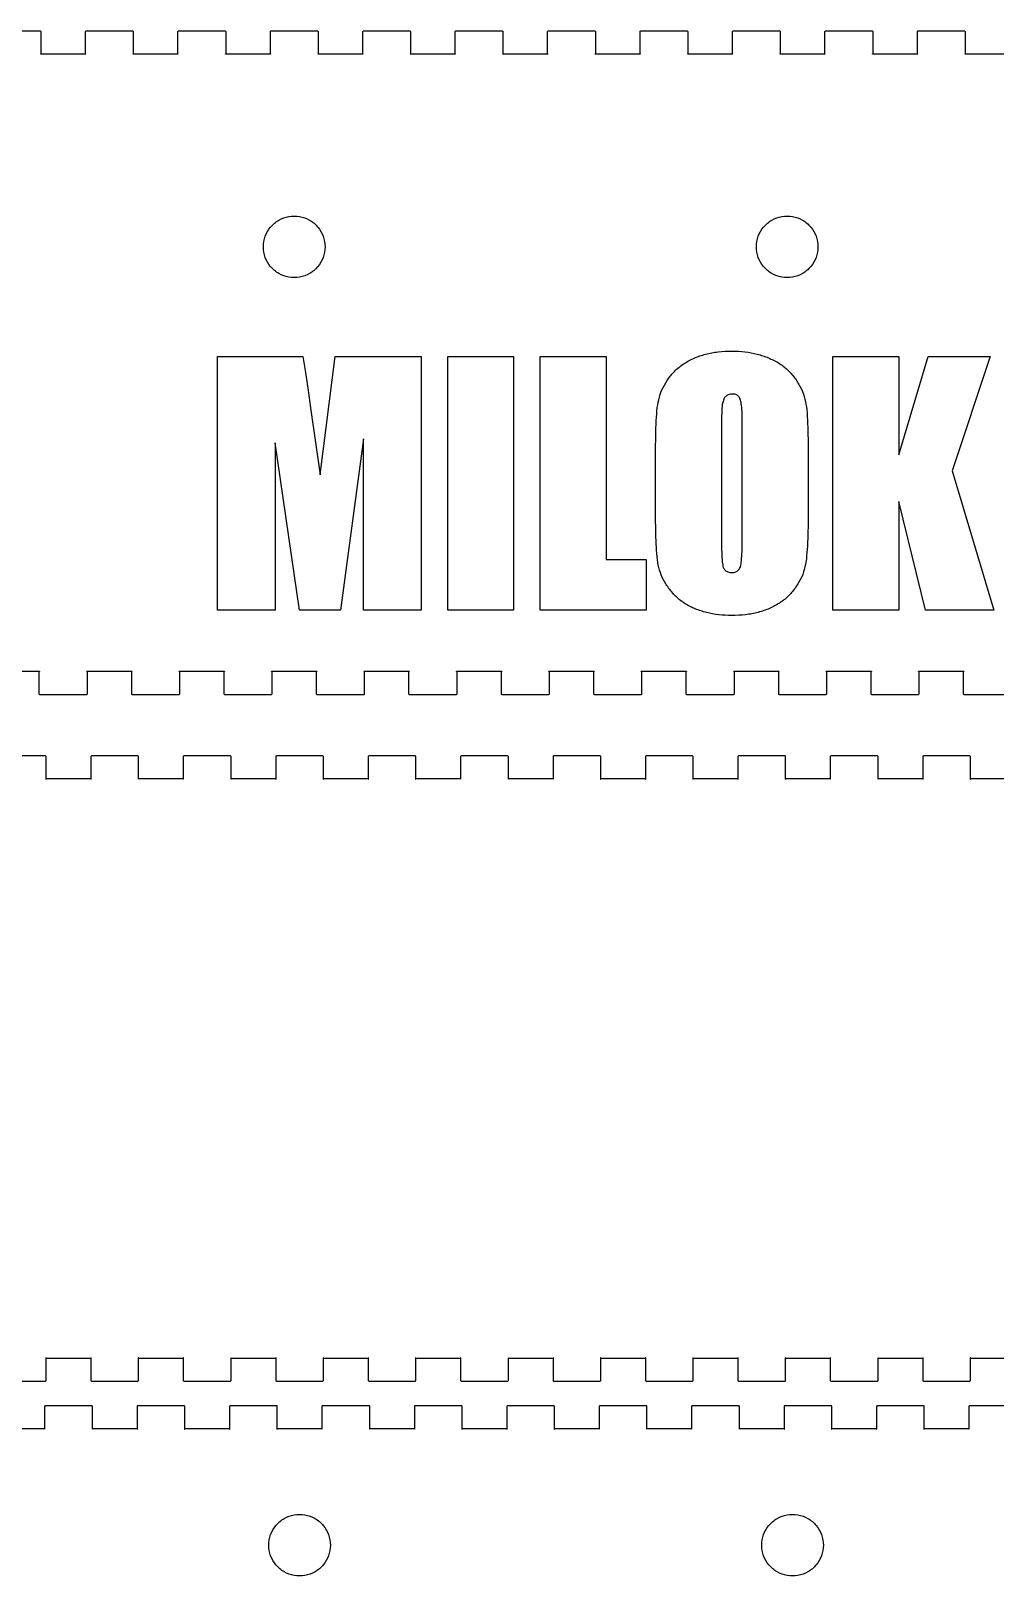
# Model space of a CAD drawing. Extents: x 3198 to 6883, y -1608 to 17.
# Drawn here: x 4180 to 4653, y -767 to -9 of the extents above; entities that cross this region are included whole.
import ezdxf

# ---------------------------------------------------------------- set-up
doc = ezdxf.new("R2010")
doc.units = 0
doc.layers.add('STANDARD', color=7, linetype='CONTINUOUS')

msp = doc.modelspace()

# ---------------------------------------------------------------- linework, layer by layer
at = {"layer": 'STANDARD', "color": 7}
for points in [[(4161.87441, -8.754729), (4184.540237, -8.754729), (4184.608268, -8.754729), (4184.804804, -8.860555), (4184.925749, -9.06087), (4184.925749, -9.128902), (4184.925749, -20.085752), (4184.925749, -20.127327), (4184.872835, -20.248272), (4184.778347, -20.233154), (4184.767008, -20.138666), (4184.887953, -20.085752), (4184.925749, -20.085752), (4206.847008, -20.085752), (4206.873465, -20.085752), (4206.99441, -20.138666), (4206.979292, -20.233154), (4206.899922, -20.248272), (4206.847008, -20.127327), (4206.847008, -20.085752), (4206.847008, -9.128902), (4206.847008, -9.06087), (4206.952835, -8.860555), (4207.15315, -8.754729), (4207.221182, -8.754729), (4229.898347, -8.754729), (4229.966378, -8.754729), (4230.166693, -8.860555), (4230.27252, -9.06087), (4230.27252, -9.128902), (4230.27252, -20.085752), (4230.27252, -20.127327), (4230.219607, -20.248272), (4230.125119, -20.233154), (4230.11378, -20.138666), (4230.234725, -20.085752), (4230.27252, -20.085752), (4252.19378, -20.085752), (4252.231575, -20.085752), (4252.35252, -20.138666), (4252.341182, -20.233154), (4252.246693, -20.248272), (4252.19378, -20.127327), (4252.19378, -20.085752), (4252.19378, -9.128902), (4252.19378, -9.06087), (4252.299607, -8.860555), (4252.51504, -8.754729), (4252.579292, -8.754729), (4275.245119, -8.754729), (4275.31315, -8.754729), (4275.513465, -8.860555), (4275.63441, -9.06087), (4275.63441, -9.128902), (4275.63441, -20.085752), (4275.63441, -20.127327), (4275.581497, -20.248272), (4275.487008, -20.233154), (4275.47189, -20.138666), (4275.592835, -20.085752), (4275.63441, -20.085752), (4297.55189, -20.085752), (4297.578347, -20.085752), (4297.699292, -20.138666), (4297.687953, -20.233154), (4297.604804, -20.248272), (4297.55189, -20.127327), (4297.55189, -20.085752), (4297.55189, -9.128902), (4297.55189, -9.06087), (4297.661497, -8.860555), (4297.861811, -8.754729), (4297.926063, -8.754729), (4320.607008, -8.754729), (4320.67504, -8.754729), (4320.871575, -8.860555), (4320.99252, -9.06087), (4320.99252, -9.128902), (4320.99252, -20.085752), (4320.99252, -20.127327), (4320.928268, -20.248272), (4320.845119, -20.233154), (4320.818662, -20.138666), (4320.939607, -20.085752), (4320.99252, -20.085752), (4342.898662, -20.085752), (4342.940237, -20.085752), (4343.061182, -20.138666), (4343.046063, -20.233154), (4342.951575, -20.248272), (4342.898662, -20.127327), (4342.898662, -20.085752), (4342.898662, -9.128902), (4342.898662, -9.06087), (4343.019607, -8.860555), (4343.219922, -8.754729), (4343.287953, -8.754729), (4365.965119, -8.754729), (4366.021811, -8.754729), (4366.233465, -8.860555), (4366.339292, -9.06087), (4366.339292, -9.128902), (4366.339292, -20.085752), (4366.339292, -20.127327), (4366.286378, -20.248272), (4366.19189, -20.233154), (4366.180552, -20.138666), (4366.301497, -20.085752), (4366.339292, -20.085752), (4388.260552, -20.085752), (4388.298347, -20.085752), (4388.419292, -20.138666), (4388.392835, -20.233154), (4388.313465, -20.248272), (4388.260552, -20.127327), (4388.260552, -20.085752), (4388.260552, -9.128902), (4388.260552, -9.06087), (4388.366378, -8.860555), (4388.566693, -8.754729), (4388.634725, -8.754729), (4411.31189, -8.754729), (4411.379922, -8.754729), (4411.580237, -8.860555), (4411.701182, -9.06087), (4411.701182, -9.128902), (4411.701182, -20.085752), (4411.701182, -20.127327), (4411.63315, -20.248272), (4411.55378, -20.233154), (4411.538662, -20.138666), (4411.659607, -20.085752), (4411.701182, -20.085752), (4433.607323, -20.085752), (4433.645119, -20.085752), (4433.766063, -20.138666), (4433.754725, -20.233154), (4433.660237, -20.248272), (4433.607323, -20.127327), (4433.607323, -20.085752), (4433.607323, -9.128902), (4433.607323, -9.06087), (4433.728268, -8.860555), (4433.924804, -8.754729), (4433.992835, -8.754729), (4456.67378, -8.754729), (4456.726693, -8.754729), (4456.938347, -8.860555), (4457.047953, -9.06087), (4457.047953, -9.128902), (4457.047953, -20.085752), (4457.047953, -20.127327), (4456.99504, -20.248272), (4456.900552, -20.233154), (4456.885434, -20.138666), (4457.006378, -20.085752), (4457.047953, -20.085752), (4478.965434, -20.085752), (4479.007008, -20.085752), (4479.127953, -20.138666), (4479.112835, -20.233154), (4479.018347, -20.248272), (4478.965434, -20.127327), (4478.965434, -20.085752), (4478.965434, -9.128902), (4478.965434, -9.06087), (4479.086378, -8.860555), (4479.271575, -8.754729), (4479.354725, -8.754729), (4502.020552, -8.754729), (4502.084804, -8.754729), (4502.285119, -8.860555), (4502.406063, -9.06087), (4502.406063, -9.128902), (4502.406063, -20.085752), (4502.406063, -20.127327), (4502.35315, -20.248272), (4502.258662, -20.233154), (4502.247323, -20.138666), (4502.368268, -20.085752), (4502.406063, -20.085752), (4524.327323, -20.085752), (4524.365119, -20.085752), (4524.486063, -20.138666), (4524.459607, -20.233154), (4524.380237, -20.248272), (4524.327323, -20.127327), (4524.327323, -20.085752), (4524.327323, -9.128902), (4524.327323, -9.06087), (4524.43315, -8.860555), (4524.633465, -8.754729), (4524.701497, -8.754729), (4547.378662, -8.754729), (4547.446693, -8.754729), (4547.647008, -8.860555), (4547.752835, -9.06087), (4547.752835, -9.128902), (4547.752835, -20.085752), (4547.752835, -20.127327), (4547.699922, -20.248272), (4547.605434, -20.233154), (4547.594095, -20.138666), (4547.71504, -20.085752), (4547.752835, -20.085752), (4569.674095, -20.085752), (4569.71189, -20.085752), (4569.832835, -20.138666), (4569.821497, -20.233154), (4569.727008, -20.248272), (4569.674095, -20.127327), (4569.674095, -20.085752), (4569.674095, -9.128902), (4569.674095, -9.06087), (4569.779922, -8.860555), (4569.991575, -8.754729), (4570.059607, -8.754729), (4592.725434, -8.754729), (4592.793465, -8.754729), (4592.99378, -8.860555), (4593.114725, -9.06087), (4593.114725, -9.128902), (4593.114725, -20.085752), (4593.114725, -20.127327), (4593.058032, -20.248272), (4592.967323, -20.233154), (4592.952205, -20.138666), (4593.07315, -20.085752), (4593.114725, -20.085752), (4615.032205, -20.085752), (4615.07378, -20.085752), (4615.194725, -20.138666), (4615.179607, -20.233154), (4615.085119, -20.248272), (4615.032205, -20.127327), (4615.032205, -20.085752), (4615.032205, -9.128902), (4615.032205, -9.06087), (4615.141811, -8.860555), (4615.338347, -8.754729), (4615.406378, -8.754729), (4638.087323, -8.754729), (4638.151575, -8.754729), (4638.35189, -8.860555), (4638.461497, -9.06087), (4638.461497, -9.128902), (4638.461497, -20.085752), (4638.461497, -20.127327), (4638.404804, -20.248272), (4638.325434, -20.233154), (4638.298977, -20.138666), (4638.419922, -20.085752), (4638.461497, -20.085752), (4660.394095, -20.085752)], [(4371.5634, -168.508915), (4371.5634, -293.048915), (4343.2554, -293.048915), (4343.2554, -208.971015), (4331.9476, -293.048915), (4311.8704, -293.048915), (4299.9473, -210.894115), (4299.9473, -293.048915), (4271.6391, -293.048915), (4271.6391, -168.508915), (4313.5627, -168.508915)], [(4317.486, -194.970815), (4321.9476, -226.663515), (4329.3323, -168.508915), (4371.5634, -168.508915)], [(4518.9498, -200.509415), (4518.9498, -258.663915)], [(4529.1038, -257.740815), (4529.1038, -200.509415)], [(4486.5648, -241.432915), (4486.5648, -220.124915)], [(4561.489, -220.124915), (4561.489, -241.432915)], [(4660.768268, -334.553784), (4638.087323, -334.553784), (4638.019292, -334.553784), (4637.818977, -334.432839), (4637.71315, -334.232524), (4637.71315, -334.168272), (4637.71315, -323.207642), (4637.71315, -323.166067), (4637.766063, -323.048902), (4637.845434, -323.060241), (4637.87189, -323.154729), (4637.754725, -323.207642), (4637.71315, -323.207642), (4615.79189, -323.207642), (4615.754095, -323.207642), (4615.63315, -323.154729), (4615.648268, -323.060241), (4615.727638, -323.048902), (4615.79189, -323.166067), (4615.79189, -323.207642), (4615.79189, -334.168272), (4615.79189, -334.232524), (4615.674725, -334.432839), (4615.47441, -334.553784), (4615.406378, -334.553784), (4592.725434, -334.553784), (4592.661182, -334.553784), (4592.460867, -334.432839), (4592.35504, -334.232524), (4592.35504, -334.168272), (4592.35504, -323.207642), (4592.35504, -323.166067), (4592.407953, -323.048902), (4592.498662, -323.060241), (4592.51378, -323.154729), (4592.392835, -323.207642), (4592.35504, -323.207642), (4570.43378, -323.207642), (4570.392205, -323.207642), (4570.27504, -323.154729), (4570.286378, -323.060241), (4570.380867, -323.048902), (4570.43378, -323.166067), (4570.43378, -323.207642), (4570.43378, -334.168272), (4570.43378, -334.232524), (4570.327953, -334.432839), (4570.11252, -334.553784), (4570.059607, -334.553784), (4547.378662, -334.553784), (4547.31441, -334.553784), (4547.114095, -334.432839), (4547.008268, -334.232524), (4547.008268, -334.168272), (4547.008268, -323.207642), (4547.008268, -323.166067), (4547.061182, -323.048902), (4547.140552, -323.060241), (4547.15189, -323.154729), (4547.034725, -323.207642), (4547.008268, -323.207642), (4525.087008, -323.207642), (4525.034095, -323.207642), (4524.91315, -323.154729), (4524.939607, -323.060241), (4525.018977, -323.048902), (4525.087008, -323.166067), (4525.087008, -323.207642), (4525.087008, -334.168272), (4525.087008, -334.232524), (4524.966063, -334.432839), (4524.765749, -334.553784), (4524.701497, -334.553784), (4502.020552, -334.553784), (4501.95252, -334.553784), (4501.752205, -334.432839), (4501.646378, -334.232524), (4501.646378, -334.168272), (4501.646378, -323.207642), (4501.646378, -323.166067), (4501.699292, -323.048902), (4501.79378, -323.060241), (4501.805119, -323.154729), (4501.687953, -323.207642), (4501.646378, -323.207642), (4479.725119, -323.207642), (4479.687323, -323.207642), (4479.566378, -323.154729), (4479.581497, -323.060241), (4479.672205, -323.048902), (4479.725119, -323.166067), (4479.725119, -323.207642), (4479.725119, -334.168272), (4479.725119, -334.232524), (4479.607953, -334.432839), (4479.407638, -334.553784), (4479.354725, -334.553784), (4456.67378, -334.553784), (4456.605749, -334.553784), (4456.394095, -334.432839), (4456.288268, -334.232524), (4456.288268, -334.168272), (4456.288268, -323.207642), (4456.288268, -323.166067), (4456.341182, -323.048902), (4456.43189, -323.060241), (4456.447008, -323.154729), (4456.326063, -323.207642), (4456.288268, -323.207642), (4434.367008, -323.207642), (4434.325434, -323.207642), (4434.208268, -323.154729), (4434.234725, -323.060241), (4434.314095, -323.048902), (4434.367008, -323.166067), (4434.367008, -323.207642), (4434.367008, -334.168272), (4434.367008, -334.232524), (4434.261182, -334.432839), (4434.060867, -334.553784), (4433.992835, -334.553784), (4411.31189, -334.553784), (4411.247638, -334.553784), (4411.047323, -334.432839), (4410.941497, -334.232524), (4410.941497, -334.168272), (4410.941497, -323.207642), (4410.941497, -323.166067), (4410.99441, -323.048902), (4411.07378, -323.060241), (4411.085119, -323.154729), (4410.967953, -323.207642), (4410.941497, -323.207642), (4389.020237, -323.207642), (4388.967323, -323.207642), (4388.846378, -323.154729), (4388.872835, -323.060241), (4388.952205, -323.048902), (4389.020237, -323.166067), (4389.020237, -323.207642), (4389.020237, -334.168272), (4389.020237, -334.232524), (4388.899292, -334.432839), (4388.698977, -334.553784), (4388.634725, -334.553784), (4365.965119, -334.553784), (4365.900867, -334.553784), (4365.700552, -334.432839), (4365.579607, -334.232524), (4365.579607, -334.168272), (4365.579607, -323.207642), (4365.579607, -323.166067), (4365.63252, -323.048902), (4365.727008, -323.060241), (4365.738347, -323.154729), (4365.621182, -323.207642), (4365.579607, -323.207642), (4343.658347, -323.207642), (4343.620552, -323.207642), (4343.499607, -323.154729), (4343.514725, -323.060241), (4343.605434, -323.048902), (4343.658347, -323.166067), (4343.658347, -323.207642), (4343.658347, -334.168272), (4343.658347, -334.232524), (4343.55252, -334.432839), (4343.352205, -334.553784), (4343.287953, -334.553784), (4320.607008, -334.553784), (4320.538977, -334.553784), (4320.338662, -334.432839), (4320.232835, -334.232524), (4320.232835, -334.168272), (4320.232835, -323.207642), (4320.232835, -323.166067), (4320.27441, -323.048902), (4320.365119, -323.060241), (4320.380237, -323.154729), (4320.259292, -323.207642), (4320.232835, -323.207642), (4298.311575, -323.207642), (4298.27378, -323.207642), (4298.152835, -323.154729), (4298.167953, -323.060241), (4298.247323, -323.048902), (4298.311575, -323.166067), (4298.311575, -323.207642), (4298.311575, -334.168272), (4298.311575, -334.232524), (4298.19441, -334.432839), (4297.994095, -334.553784), (4297.926063, -334.553784), (4275.245119, -334.553784), (4275.180867, -334.553784), (4274.980552, -334.432839), (4274.874725, -334.232524), (4274.874725, -334.168272), (4274.874725, -323.207642), (4274.874725, -323.166067), (4274.927638, -323.048902), (4275.018347, -323.060241), (4275.033465, -323.154729), (4274.91252, -323.207642), (4274.874725, -323.207642), (4252.953465, -323.207642), (4252.91189, -323.207642), (4252.794725, -323.154729), (4252.806063, -323.060241), (4252.900552, -323.048902), (4252.953465, -323.166067), (4252.953465, -323.207642), (4252.953465, -334.168272), (4252.953465, -334.232524), (4252.847638, -334.432839), (4252.632205, -334.553784), (4252.579292, -334.553784), (4229.898347, -334.553784), (4229.834095, -334.553784), (4229.63378, -334.432839), (4229.512835, -334.232524), (4229.512835, -334.168272), (4229.512835, -323.207642), (4229.512835, -323.166067), (4229.565749, -323.048902), (4229.660237, -323.060241), (4229.671575, -323.154729), (4229.55441, -323.207642), (4229.512835, -323.207642), (4207.591575, -323.207642), (4207.55378, -323.207642), (4207.432835, -323.154729), (4207.459292, -323.060241), (4207.538662, -323.048902), (4207.591575, -323.166067), (4207.591575, -323.207642), (4207.591575, -334.168272), (4207.591575, -334.232524), (4207.485749, -334.432839), (4207.285434, -334.553784), (4207.221182, -334.553784), (4184.540237, -334.553784), (4184.472205, -334.553784), (4184.27189, -334.432839), (4184.166063, -334.232524), (4184.166063, -334.168272), (4184.166063, -323.207642), (4184.166063, -323.166067), (4184.218977, -323.048902), (4184.298347, -323.060241), (4184.324804, -323.154729), (4184.207638, -323.207642), (4184.166063, -323.207642), (4162.244804, -323.207642)], [(4663.027344, -375.860241), (4641.106084, -375.860241), (4640.947344, -375.909374), (4640.958682, -376.000083), (4641.05317, -376.015201), (4641.106084, -375.894256), (4641.106084, -364.899611), (4641.106084, -364.831579), (4641.000257, -364.631264), (4640.799942, -364.521658), (4640.731911, -364.521658), (4618.054745, -364.521658), (4617.986714, -364.521658), (4617.786399, -364.631264), (4617.665454, -364.831579), (4617.665454, -364.899611), (4617.665454, -375.860241), (4617.733485, -376.015201), (4617.812855, -376.000083), (4617.827974, -375.909374), (4617.722147, -375.860241), (4617.665454, -375.860241), (4595.747974, -375.860241), (4595.600572, -375.909374), (4595.611911, -376.000083), (4595.69506, -376.015201), (4595.747974, -375.894256), (4595.747974, -364.899611), (4595.747974, -364.831579), (4595.642147, -364.631264), (4595.441832, -364.521658), (4595.3738, -364.521658), (4572.692855, -364.521658), (4572.639942, -364.521658), (4572.428289, -364.631264), (4572.318682, -364.831579), (4572.318682, -364.899611), (4572.318682, -375.860241), (4572.375375, -376.015201), (4572.466084, -376.000083), (4572.481202, -375.909374), (4572.360257, -375.860241), (4572.318682, -375.860241), (4550.401202, -375.860241), (4550.359627, -375.860241), (4550.238682, -375.909374), (4550.2538, -376.000083), (4550.348289, -376.015201), (4550.401202, -375.894256), (4550.401202, -364.899611), (4550.401202, -364.831579), (4550.280257, -364.631264), (4550.09506, -364.521658), (4550.027029, -364.521658), (4527.346084, -364.521658), (4527.281832, -364.521658), (4527.081517, -364.631264), (4526.960572, -364.831579), (4526.960572, -364.899611), (4526.960572, -375.860241), (4527.028603, -376.015201), (4527.107974, -376.000083), (4527.119312, -375.909374), (4527.002147, -375.860241), (4526.960572, -375.860241), (4505.039312, -375.860241), (4504.880572, -375.909374), (4504.907029, -376.000083), (4504.986399, -376.015201), (4505.039312, -375.894256), (4505.039312, -364.899611), (4505.039312, -364.831579), (4504.933485, -364.631264), (4504.73317, -364.521658), (4504.665139, -364.521658), (4481.987974, -364.521658), (4481.93506, -364.521658), (4481.719627, -364.631264), (4481.6138, -364.831579), (4481.6138, -364.899611), (4481.6138, -375.860241), (4481.666714, -376.015201), (4481.761202, -376.000083), (4481.77254, -375.909374), (4481.655375, -375.860241), (4481.6138, -375.860241), (4459.69254, -375.860241), (4459.5338, -375.909374), (4459.548918, -376.000083), (4459.639627, -376.015201), (4459.69254, -375.894256), (4459.69254, -364.899611), (4459.69254, -364.831579), (4459.575375, -364.631264), (4459.386399, -364.521658), (4459.307029, -364.521658), (4436.633643, -364.521658), (4436.57317, -364.521658), (4436.369076, -364.631264), (4436.25569, -364.831579), (4436.25569, -364.899611), (4436.25569, -375.860241), (4436.312383, -376.015201), (4436.403092, -376.000083), (4436.41821, -375.909374), (4436.297265, -375.860241), (4436.25569, -375.860241), (4414.33443, -375.860241), (4414.17947, -375.909374), (4414.190808, -376.000083), (4414.281517, -376.015201), (4414.33443, -375.894256), (4414.33443, -364.899611), (4414.33443, -364.831579), (4414.224824, -364.631264), (4414.024509, -364.521658), (4413.960257, -364.521658), (4391.283092, -364.521658), (4391.21884, -364.521658), (4391.014745, -364.631264), (4390.901359, -364.831579), (4390.901359, -364.899611), (4390.901359, -375.860241), (4390.958052, -376.015201), (4391.048761, -376.000083), (4391.063879, -375.909374), (4390.942934, -375.860241), (4390.901359, -375.860241), (4368.9801, -375.860241), (4368.821359, -375.909374), (4368.840257, -376.000083), (4368.927186, -376.015201), (4368.9801, -375.894256), (4368.9801, -364.899611), (4368.9801, -364.831579), (4368.870493, -364.631264), (4368.666399, -364.521658), (4368.598367, -364.521658), (4345.921202, -364.521658), (4345.860729, -364.521658), (4345.660415, -364.631264), (4345.547029, -364.831579), (4345.547029, -364.899611), (4345.547029, -375.860241), (4345.603722, -376.015201), (4345.686871, -376.000083), (4345.709548, -375.909374), (4345.588603, -375.860241), (4345.547029, -375.860241), (4323.625769, -375.860241), (4323.467029, -375.909374), (4323.485926, -376.000083), (4323.572855, -376.015201), (4323.625769, -375.894256), (4323.625769, -364.899611), (4323.625769, -364.831579), (4323.516163, -364.631264), (4323.315848, -364.521658), (4323.247816, -364.521658), (4300.57443, -364.521658), (4300.510178, -364.521658), (4300.306084, -364.631264), (4300.192698, -364.831579), (4300.192698, -364.899611), (4300.192698, -375.860241), (4300.249391, -376.015201), (4300.3401, -376.000083), (4300.355218, -375.909374), (4300.234273, -375.860241), (4300.192698, -375.860241), (4278.271438, -375.860241), (4278.116478, -375.909374), (4278.131596, -376.000083), (4278.218525, -376.015201), (4278.271438, -375.894256), (4278.271438, -364.899611), (4278.271438, -364.831579), (4278.161832, -364.631264), (4277.965296, -364.521658), (4277.897265, -364.521658), (4255.2201, -364.521658), (4255.155848, -364.521658), (4254.955533, -364.631264), (4254.838367, -364.831579), (4254.838367, -364.899611), (4254.838367, -375.860241), (4254.89506, -376.015201), (4254.985769, -376.000083), (4255.000887, -375.909374), (4254.879942, -375.860241), (4254.838367, -375.860241), (4232.917107, -375.860241), (4232.762147, -375.909374), (4232.777265, -376.000083), (4232.864194, -376.015201), (4232.917107, -375.894256), (4232.917107, -364.899611), (4232.917107, -364.831579), (4232.807501, -364.631264), (4232.603407, -364.521658), (4232.535375, -364.521658), (4209.85821, -364.521658), (4209.797737, -364.521658), (4209.593643, -364.631264), (4209.484037, -364.831579), (4209.484037, -364.899611), (4209.484037, -375.860241), (4209.540729, -376.015201), (4209.623879, -376.000083), (4209.646556, -375.909374), (4209.525611, -375.860241), (4209.484037, -375.860241), (4187.562777, -375.860241), (4187.407816, -375.909374), (4187.422934, -376.000083), (4187.509863, -376.015201), (4187.562777, -375.894256), (4187.562777, -364.899611), (4187.562777, -364.831579), (4187.45317, -364.631264), (4187.249076, -364.521658), (4187.184824, -364.521658), (4164.503879, -364.521658)], [(4164.503879, -671.423075), (4187.184824, -671.423075), (4187.249076, -671.423075), (4187.45317, -671.30591), (4187.562777, -671.105595), (4187.562777, -671.041343), (4187.562777, -660.080713), (4187.509863, -659.921973), (4187.422934, -659.937091), (4187.407816, -660.02402), (4187.524981, -660.080713), (4209.484037, -660.080713), (4209.525611, -660.080713), (4209.646556, -660.02402), (4209.623879, -659.937091), (4209.540729, -659.921973), (4209.484037, -660.042918), (4209.484037, -671.041343), (4209.484037, -671.105595), (4209.593643, -671.30591), (4209.797737, -671.423075), (4209.85821, -671.423075), (4232.535375, -671.423075), (4232.603407, -671.423075), (4232.807501, -671.30591), (4232.917107, -671.105595), (4232.917107, -671.041343), (4232.917107, -660.080713), (4232.864194, -659.921973), (4232.777265, -659.937091), (4232.762147, -660.02402), (4232.879312, -660.080713), (4254.838367, -660.080713), (4254.879942, -660.080713), (4255.000887, -660.02402), (4254.985769, -659.937091), (4254.89506, -659.921973), (4254.838367, -660.042918), (4254.838367, -671.041343), (4254.838367, -671.105595), (4254.955533, -671.30591), (4255.155848, -671.423075), (4255.2201, -671.423075), (4277.897265, -671.423075), (4277.965296, -671.423075), (4278.161832, -671.30591), (4278.271438, -671.105595), (4278.271438, -671.041343), (4278.271438, -660.080713), (4278.218525, -659.921973), (4278.131596, -659.937091), (4278.116478, -660.02402), (4278.233643, -660.080713), (4300.192698, -660.080713), (4300.234273, -660.080713), (4300.355218, -660.02402), (4300.3401, -659.937091), (4300.249391, -659.921973), (4300.192698, -660.042918), (4300.192698, -671.041343), (4300.192698, -671.105595), (4300.306084, -671.30591), (4300.510178, -671.423075), (4300.57443, -671.423075), (4323.247816, -671.423075), (4323.315848, -671.423075), (4323.516163, -671.30591), (4323.625769, -671.105595), (4323.625769, -671.041343), (4323.625769, -660.080713), (4323.572855, -659.921973), (4323.485926, -659.937091), (4323.467029, -660.02402), (4323.587974, -660.080713), (4345.547029, -660.080713), (4345.588603, -660.080713), (4345.709548, -660.02402), (4345.686871, -659.937091), (4345.603722, -659.921973), (4345.547029, -660.042918), (4345.547029, -671.041343), (4345.547029, -671.105595), (4345.660415, -671.30591), (4345.860729, -671.423075), (4345.921202, -671.423075), (4368.598367, -671.423075), (4368.666399, -671.423075), (4368.870493, -671.30591), (4368.9801, -671.105595), (4368.9801, -671.041343), (4368.9801, -660.080713), (4368.927186, -659.921973), (4368.840257, -659.937091), (4368.821359, -660.02402), (4368.942304, -660.080713), (4390.901359, -660.080713), (4390.942934, -660.080713), (4391.063879, -660.02402), (4391.048761, -659.937091), (4390.958052, -659.921973), (4390.901359, -660.042918), (4390.901359, -671.041343), (4390.901359, -671.105595), (4391.014745, -671.30591), (4391.21884, -671.423075), (4391.283092, -671.423075), (4413.960257, -671.423075), (4414.024509, -671.423075), (4414.224824, -671.30591), (4414.33443, -671.105595), (4414.33443, -671.041343), (4414.33443, -660.080713), (4414.281517, -659.921973), (4414.190808, -659.937091), (4414.17947, -660.02402), (4414.296635, -660.080713), (4436.25569, -660.080713), (4436.297265, -660.080713), (4436.41821, -660.02402), (4436.403092, -659.937091), (4436.312383, -659.921973), (4436.25569, -660.042918), (4436.25569, -671.041343), (4436.25569, -671.105595), (4436.369076, -671.30591), (4436.57317, -671.423075), (4436.633643, -671.423075), (4459.307029, -671.423075), (4459.386399, -671.423075), (4459.575375, -671.30591), (4459.69254, -671.105595), (4459.69254, -671.041343), (4459.69254, -660.080713), (4459.639627, -659.921973), (4459.548918, -659.937091), (4459.5338, -660.02402), (4459.654745, -660.080713), (4481.6138, -660.080713), (4481.655375, -660.080713), (4481.77254, -660.02402), (4481.761202, -659.937091), (4481.666714, -659.921973), (4481.6138, -660.042918), (4481.6138, -671.041343), (4481.6138, -671.105595), (4481.719627, -671.30591), (4481.93506, -671.423075), (4481.987974, -671.423075), (4504.665139, -671.423075), (4504.73317, -671.423075), (4504.933485, -671.30591), (4505.039312, -671.105595), (4505.039312, -671.041343), (4505.039312, -660.080713), (4504.986399, -659.921973), (4504.907029, -659.937091), (4504.880572, -660.02402), (4505.001517, -660.080713), (4526.960572, -660.080713), (4527.002147, -660.080713), (4527.119312, -660.02402), (4527.107974, -659.937091), (4527.028603, -659.921973), (4526.960572, -660.042918), (4526.960572, -671.041343), (4526.960572, -671.105595), (4527.081517, -671.30591), (4527.281832, -671.423075), (4527.346084, -671.423075), (4550.027029, -671.423075), (4550.09506, -671.423075), (4550.280257, -671.30591), (4550.401202, -671.105595), (4550.401202, -671.041343), (4550.401202, -660.080713), (4550.348289, -659.921973), (4550.2538, -659.937091), (4550.238682, -660.02402), (4550.359627, -660.080713), (4550.401202, -660.080713), (4572.318682, -660.080713), (4572.360257, -660.080713), (4572.481202, -660.02402), (4572.466084, -659.937091), (4572.375375, -659.921973), (4572.318682, -660.042918), (4572.318682, -671.041343), (4572.318682, -671.105595), (4572.428289, -671.30591), (4572.639942, -671.423075), (4572.692855, -671.423075), (4595.3738, -671.423075), (4595.441832, -671.423075), (4595.642147, -671.30591), (4595.747974, -671.105595), (4595.747974, -671.041343), (4595.747974, -660.080713), (4595.69506, -659.921973), (4595.611911, -659.937091), (4595.600572, -660.02402), (4595.721517, -660.080713), (4617.665454, -660.080713), (4617.722147, -660.080713), (4617.827974, -660.02402), (4617.812855, -659.937091), (4617.733485, -659.921973), (4617.665454, -660.042918), (4617.665454, -671.041343), (4617.665454, -671.105595), (4617.786399, -671.30591), (4617.986714, -671.423075), (4618.054745, -671.423075), (4640.731911, -671.423075), (4640.799942, -671.423075), (4641.000257, -671.30591), (4641.106084, -671.105595), (4641.106084, -671.041343), (4641.106084, -660.080713), (4641.05317, -659.921973), (4640.958682, -659.937091), (4640.947344, -660.02402), (4641.068289, -660.080713), (4663.027344, -660.080713)], [(4663.401517, -683.517563), (4640.731911, -683.517563), (4640.667659, -683.517563), (4640.467344, -683.62717), (4640.346399, -683.823705), (4640.346399, -683.891737), (4640.346399, -694.852366), (4640.346399, -694.890162), (4640.399312, -695.011107), (4640.4938, -694.995989), (4640.505139, -694.90528), (4640.387974, -694.852366), (4640.346399, -694.852366), (4618.428918, -694.852366), (4618.387344, -694.852366), (4618.266399, -694.90528), (4618.281517, -694.995989), (4618.372226, -695.011107), (4618.428918, -694.890162), (4618.428918, -694.852366), (4618.428918, -683.891737), (4618.428918, -683.823705), (4618.319312, -683.62717), (4618.118997, -683.517563), (4618.054745, -683.517563), (4595.3738, -683.517563), (4595.305769, -683.517563), (4595.105454, -683.62717), (4594.999627, -683.823705), (4594.999627, -683.891737), (4594.999627, -694.852366), (4594.999627, -694.890162), (4595.05254, -695.011107), (4595.147029, -694.995989), (4595.162147, -694.90528), (4595.041202, -694.852366), (4594.999627, -694.852366), (4573.067029, -694.852366), (4572.919627, -694.90528), (4572.934745, -694.995989), (4573.025454, -695.011107), (4573.067029, -694.890162), (4573.067029, -694.852366), (4573.067029, -683.891737), (4573.067029, -683.823705), (4572.961202, -683.62717), (4572.760887, -683.517563), (4572.692855, -683.517563), (4550.027029, -683.517563), (4549.958997, -683.517563), (4549.758682, -683.62717), (4549.641517, -683.823705), (4549.641517, -683.891737), (4549.641517, -694.852366), (4549.641517, -694.890162), (4549.69443, -695.011107), (4549.788918, -694.995989), (4549.800257, -694.90528), (4549.679312, -694.852366), (4527.720257, -694.852366), (4527.678682, -694.852366), (4527.561517, -694.90528), (4527.572855, -694.995989), (4527.667344, -695.011107), (4527.720257, -694.890162), (4527.720257, -694.852366), (4527.720257, -683.891737), (4527.720257, -683.823705), (4527.61443, -683.62717), (4527.414115, -683.517563), (4527.346084, -683.517563), (4504.665139, -683.517563), (4504.600887, -683.517563), (4504.400572, -683.62717), (4504.279627, -683.823705), (4504.279627, -683.891737), (4504.279627, -694.852366), (4504.279627, -694.890162), (4504.347659, -695.011107), (4504.427029, -694.995989), (4504.453485, -694.90528), (4504.33254, -694.852366), (4504.279627, -694.852366), (4482.362147, -694.852366), (4482.214745, -694.90528), (4482.226084, -694.995989), (4482.305454, -695.011107), (4482.362147, -694.890162), (4482.362147, -694.852366), (4482.362147, -683.891737), (4482.362147, -683.823705), (4482.25254, -683.62717), (4482.052226, -683.517563), (4481.987974, -683.517563), (4459.307029, -683.517563), (4459.254115, -683.517563), (4459.0538, -683.62717), (4458.932855, -683.823705), (4458.932855, -683.891737), (4458.932855, -694.852366), (4458.932855, -694.890162), (4458.985769, -695.011107), (4459.080257, -694.995989), (4459.095375, -694.90528), (4458.97443, -694.852366), (4458.932855, -694.852366), (4437.011596, -694.852366), (4436.852855, -694.90528), (4436.867974, -694.995989), (4436.958682, -695.011107), (4437.011596, -694.890162), (4437.011596, -694.852366), (4437.011596, -683.891737), (4437.011596, -683.823705), (4436.901989, -683.62717), (4436.701674, -683.517563), (4436.633643, -683.517563), (4413.960257, -683.517563), (4413.896005, -683.517563), (4413.691911, -683.62717), (4413.578525, -683.823705), (4413.578525, -683.891737), (4413.578525, -694.852366), (4413.578525, -694.890162), (4413.635218, -695.011107), (4413.725926, -694.995989), (4413.741044, -694.90528), (4413.6201, -694.852366), (4413.578525, -694.852366), (4391.657265, -694.852366), (4391.498525, -694.90528), (4391.517422, -694.995989), (4391.604352, -695.011107), (4391.657265, -694.890162), (4391.657265, -694.852366), (4391.657265, -683.891737), (4391.657265, -683.823705), (4391.547659, -683.62717), (4391.351123, -683.517563), (4391.283092, -683.517563), (4368.598367, -683.517563), (4368.537895, -683.517563), (4368.33758, -683.62717), (4368.224194, -683.823705), (4368.224194, -683.891737), (4368.224194, -694.852366), (4368.224194, -694.890162), (4368.280887, -695.011107), (4368.364037, -694.995989), (4368.386714, -694.90528), (4368.265769, -694.852366), (4368.224194, -694.852366), (4346.302934, -694.852366), (4346.144194, -694.90528), (4346.163092, -694.995989), (4346.250021, -695.011107), (4346.302934, -694.890162), (4346.302934, -694.852366), (4346.302934, -683.891737), (4346.302934, -683.823705), (4346.193328, -683.62717), (4345.989233, -683.517563), (4345.921202, -683.517563), (4323.247816, -683.517563), (4323.187344, -683.517563), (4322.983249, -683.62717), (4322.869863, -683.823705), (4322.869863, -683.891737), (4322.869863, -694.852366), (4322.869863, -694.890162), (4322.926556, -695.011107), (4323.017265, -694.995989), (4323.032383, -694.90528), (4322.911438, -694.852366), (4322.869863, -694.852366), (4300.948603, -694.852366), (4300.793643, -694.90528), (4300.808761, -694.995989), (4300.89569, -695.011107), (4300.948603, -694.890162), (4300.948603, -694.852366), (4300.948603, -683.891737), (4300.948603, -683.823705), (4300.838997, -683.62717), (4300.638682, -683.517563), (4300.57443, -683.517563), (4277.897265, -683.517563), (4277.833013, -683.517563), (4277.632698, -683.62717), (4277.515533, -683.823705), (4277.515533, -683.891737), (4277.515533, -694.852366), (4277.515533, -694.890162), (4277.572226, -695.011107), (4277.662934, -694.995989), (4277.678052, -694.90528), (4277.557107, -694.852366), (4277.515533, -694.852366), (4255.594273, -694.852366), (4255.439312, -694.90528), (4255.45443, -694.995989), (4255.541359, -695.011107), (4255.594273, -694.890162), (4255.594273, -694.852366), (4255.594273, -683.891737), (4255.594273, -683.823705), (4255.484666, -683.62717), (4255.288131, -683.517563), (4255.2201, -683.517563), (4232.535375, -683.517563), (4232.474903, -683.517563), (4232.274588, -683.62717), (4232.161202, -683.823705), (4232.161202, -683.891737), (4232.161202, -694.852366), (4232.161202, -694.890162), (4232.217895, -695.011107), (4232.301044, -694.995989), (4232.323722, -694.90528), (4232.202777, -694.852366), (4232.161202, -694.852366), (4210.239942, -694.852366), (4210.081202, -694.90528), (4210.1001, -694.995989), (4210.187029, -695.011107), (4210.239942, -694.890162), (4210.239942, -694.852366), (4210.239942, -683.891737), (4210.239942, -683.823705), (4210.130336, -683.62717), (4209.926241, -683.517563), (4209.85821, -683.517563), (4187.184824, -683.517563), (4187.120572, -683.517563), (4186.916478, -683.62717), (4186.806871, -683.823705), (4186.806871, -683.891737), (4186.806871, -694.852366), (4186.806871, -694.890162), (4186.863564, -695.011107), (4186.946714, -694.995989), (4186.969391, -694.90528), (4186.848446, -694.852366), (4186.806871, -694.852366), (4164.885611, -694.852366)]]:
    msp.add_lwpolyline(points, dxfattribs=at)
for points in [[(4324.388993, -114.728902)], [(4566.278756, -114.728902)], [(4416.9486, -168.508915), (4416.9486, -293.048915), (4384.5637, -293.048915), (4384.5637, -168.508915)], [(4462.3338, -168.508915), (4462.3338, -268.125615), (4482.0265, -268.125615), (4482.0265, -293.048915), (4429.949, -293.048915), (4429.949, -168.508915)], [(4650.7207, -168.508915), (4632.1822, -224.740415), (4652.4901, -293.048915), (4619.028, -293.048915), (4605.9511, -239.663615), (4605.9511, -293.048915), (4573.5659, -293.048915), (4573.5659, -168.508915), (4605.9511, -168.508915), (4605.9511, -216.894115), (4620.3357, -168.508915)], [(4327.024887, -751.923233)], [(4568.914651, -751.923233)]]:
    msp.add_lwpolyline(points, close=True, dxfattribs=at)
for points, knots in [([(4324.388993, -114.728902), (4324.208362, -112.961374), (4323.849686, -109.451613), (4321.066946, -104.81341), (4316.992543, -101.365028), (4311.947162, -99.536121), (4306.593445, -99.536121), (4301.555131, -101.365028), (4297.452513, -104.81341), (4294.774606, -109.451613), (4293.839615, -114.728902), (4294.774606, -120.006191), (4297.452513, -124.644394), (4301.555131, -128.092776), (4306.593445, -129.921683), (4311.947163, -129.921683), (4316.992543, -128.092776), (4321.066946, -124.644394), (4323.849686, -120.006191), (4324.208362, -116.49643), (4324.388993, -114.728902)], [0, 0, 0, 0, 5.275678, 10.475853, 15.751531, 21.027208, 26.227383, 31.503061, 36.778739, 41.978914, 47.254591, 52.530269, 57.730444, 63.006122, 68.2818, 73.481974, 78.757652, 84.03333, 89.233505, 94.509183, 94.509183, 94.509183, 94.509183]), ([(4566.278756, -114.728902), (4566.098125, -112.961374), (4565.739449, -109.451613), (4562.956709, -104.81341), (4558.882306, -101.365028), (4553.836926, -99.536121), (4548.483208, -99.536121), (4543.444894, -101.365028), (4539.342277, -104.81341), (4536.664369, -109.451613), (4535.729378, -114.728902), (4536.664369, -120.006191), (4539.342277, -124.644394), (4543.444894, -128.092776), (4548.483208, -129.921683), (4553.836926, -129.921683), (4558.882306, -128.092776), (4562.956709, -124.644394), (4565.739449, -120.006191), (4566.098125, -116.49643), (4566.278756, -114.728902)], [0, 0, 0, 0, 5.275678, 10.475853, 15.75153, 21.027208, 26.227383, 31.503061, 36.778739, 41.978913, 47.254591, 52.530269, 57.730444, 63.006122, 68.2818, 73.481974, 78.757652, 84.03333, 89.233505, 94.509183, 94.509183, 94.509183, 94.509183]), ([(4492.9497, -179.278315), (4494.062712, -177.905093), (4496.301965, -175.142327), (4500.631632, -171.825358), (4505.596455, -169.171562), (4511.219539, -167.254922), (4517.436918, -166.122524), (4523.928385, -165.774018), (4530.349624, -166.126267), (4536.401604, -167.168477), (4540.12828, -168.533818), (4541.9502, -169.201315)], [0, 0, 0, 0, 5.287346, 10.637536, 16.224397, 22.119573, 28.380714, 35.12681, 41.573262, 47.648588, 53.459705, 53.459705, 53.459705, 53.459705]), ([(4313.5627, -168.508915), (4313.986854, -171.151992), (4314.881979, -176.729893), (4316.182416, -185.552105), (4317.037958, -191.733604), (4317.486, -194.970815)], [0, 0, 0, 0, 8.030623, 16.947675, 26.751875, 26.751875, 26.751875, 26.751875]), ([(4541.9502, -169.201315), (4543.643607, -169.98166), (4546.968304, -171.513725), (4551.3607, -174.83035), (4553.652513, -177.591988), (4554.7966, -178.970615)], [0, 0, 0, 0, 5.584535, 10.964221, 16.326855, 16.326855, 16.326855, 16.326855]), ([(4487.4112, -193.586215), (4487.695082, -191.880348), (4488.259261, -188.490159), (4490.14237, -183.629359), (4492.008876, -180.736486), (4492.9497, -179.278315)], [0, 0, 0, 0, 5.179568, 10.29372, 15.491525, 15.491525, 15.491525, 15.491525]), ([(4554.7966, -178.970615), (4555.783367, -180.43512), (4557.725574, -183.317636), (4559.66582, -188.157064), (4560.757933, -193.623622), (4561.147084, -200.461786), (4561.457212, -209.437402), (4561.477558, -216.278001), (4561.489, -220.124915)], [0, 0, 0, 0, 5.286462, 10.405092, 15.51444, 21.945254, 30.924994, 42.46405, 42.46405, 42.46405, 42.46405]), ([(4520.2577, -188.970715), (4519.987116, -189.676216), (4519.252459, -191.591711), (4519.048354, -195.529614), (4518.986349, -198.662652), (4518.9498, -200.509415)], [0, 0, 0, 0, 2.256952, 6.127814, 11.685392, 11.685392, 11.685392, 11.685392]), ([(4528.1038, -189.432315), (4527.863503, -188.941497), (4527.392529, -187.979509), (4525.899554, -187.102983), (4524.250047, -186.901968), (4522.632928, -187.097574), (4521.221166, -187.790313), (4520.583237, -188.571879), (4520.2577, -188.970715)], [0, 0, 0, 0, 1.608163, 3.151946, 4.942141, 6.522015, 7.989844, 9.519439, 9.519439, 9.519439, 9.519439]), ([(4529.1038, -200.509415), (4529.079131, -198.813245), (4529.036512, -195.882937), (4528.842092, -192.146767), (4528.310436, -190.192046), (4528.1038, -189.432315)], [0, 0, 0, 0, 5.095334, 8.802716, 11.159736, 11.159736, 11.159736, 11.159736]), ([(4486.5648, -220.124915), (4486.583128, -216.361526), (4486.615824, -209.648135), (4486.822844, -200.79301), (4487.23707, -195.719141), (4487.4112, -193.586215)], [0, 0, 0, 0, 11.291092, 20.141823, 26.560836, 26.560836, 26.560836, 26.560836]), ([(4493.2572, -282.587315), (4492.270435, -281.122807), (4490.328231, -278.240281), (4488.388009, -273.400814), (4487.296008, -267.934215), (4486.906728, -261.096049), (4486.596601, -252.120427), (4486.576247, -245.279829), (4486.5648, -241.432915)], [0, 0, 0, 0, 5.286466, 10.405114, 15.514505, 21.945323, 30.925064, 42.46412, 42.46412, 42.46412, 42.46412]), ([(4561.489, -241.432915), (4561.469075, -245.199133), (4561.433496, -251.924149), (4561.206367, -260.806469), (4560.755773, -265.90161), (4560.5659, -268.048615)], [0, 0, 0, 0, 11.299721, 20.176955, 26.641872, 26.641872, 26.641872, 26.641872]), ([(4519.796, -272.048615), (4520.04269, -272.556047), (4520.530825, -273.560122), (4522.12223, -274.456247), (4523.962487, -274.663177), (4525.856163, -274.434684), (4527.45453, -273.356896), (4528.415172, -271.356504), (4528.782201, -268.232123), (4529.077054, -263.585536), (4529.093976, -259.887552), (4529.1038, -257.740815)], [0, 0, 0, 0, 1.658027, 3.2808, 5.199171, 7.166225, 8.880273, 10.727456, 13.619477, 18.270735, 24.707508, 24.707508, 24.707508, 24.707508]), ([(4518.9498, -258.663915), (4518.972915, -260.764898), (4519.012411, -264.354735), (4519.151447, -268.847092), (4519.620961, -271.179191), (4519.796, -272.048615)], [0, 0, 0, 0, 6.308467, 10.778941, 13.436223, 13.436223, 13.436223, 13.436223]), ([(4560.5659, -268.048615), (4560.295259, -269.74054), (4559.756128, -273.110949), (4557.866111, -277.950096), (4555.980759, -280.825413), (4555.0273, -282.279515)], [0, 0, 0, 0, 5.131002, 10.221239, 15.429266, 15.429266, 15.429266, 15.429266]), ([(4506.0269, -292.433515), (4504.347856, -291.637186), (4501.047429, -290.071874), (4496.686554, -286.730663), (4494.399488, -283.967428), (4493.2572, -282.587315)], [0, 0, 0, 0, 5.566119, 10.94109, 16.304373, 16.304373, 16.304373, 16.304373]), ([(4555.0273, -282.279515), (4553.929337, -283.65307), (4551.718641, -286.418657), (4547.411123, -289.736334), (4542.455286, -292.387798), (4536.834232, -294.302681), (4530.61692, -295.435738), (4524.122736, -295.78245), (4517.691973, -295.435922), (4511.618846, -294.417975), (4507.863863, -293.085413), (4506.0269, -292.433515)], [0, 0, 0, 0, 5.259339, 10.589425, 16.168725, 22.063935, 28.325103, 35.071209, 41.525688, 47.621571, 53.459835, 53.459835, 53.459835, 53.459835]), ([(4327.024887, -751.923233), (4326.844256, -750.155705), (4326.48558, -746.645944), (4323.70284, -742.007741), (4319.628437, -738.559359), (4314.583056, -736.730452), (4309.229339, -736.730452), (4304.191025, -738.559359), (4300.088407, -742.007741), (4297.4105, -746.645944), (4296.475509, -751.923233), (4297.4105, -757.200522), (4300.088407, -761.838725), (4304.191025, -765.287107), (4309.229339, -767.116014), (4314.583057, -767.116014), (4319.628437, -765.287107), (4323.70284, -761.838725), (4326.48558, -757.200522), (4326.844256, -753.690761), (4327.024887, -751.923233)], [0, 0, 0, 0, 5.275678, 10.475853, 15.751531, 21.027208, 26.227383, 31.503061, 36.778739, 41.978914, 47.254591, 52.530269, 57.730444, 63.006122, 68.2818, 73.481974, 78.757652, 84.03333, 89.233505, 94.509183, 94.509183, 94.509183, 94.509183]), ([(4568.914651, -751.923233), (4568.73402, -750.155705), (4568.375344, -746.645944), (4565.592604, -742.007741), (4561.518201, -738.559359), (4556.47282, -736.730452), (4551.119103, -736.730452), (4546.080789, -738.559359), (4541.978171, -742.007741), (4539.300264, -746.645944), (4538.365273, -751.923233), (4539.300264, -757.200522), (4541.978171, -761.838725), (4546.080789, -765.287107), (4551.119103, -767.116014), (4556.472821, -767.116014), (4561.518201, -765.287107), (4565.592604, -761.838725), (4568.375344, -757.200522), (4568.73402, -753.690761), (4568.914651, -751.923233)], [0, 0, 0, 0, 5.275678, 10.475853, 15.751531, 21.027208, 26.227383, 31.503061, 36.778739, 41.978914, 47.254591, 52.530269, 57.730444, 63.006122, 68.2818, 73.481974, 78.757652, 84.03333, 89.233505, 94.509183, 94.509183, 94.509183, 94.509183])]:
    msp.add_open_spline(points, degree=3, knots=knots, dxfattribs=at)

doc.saveas('drawing.dxf')
